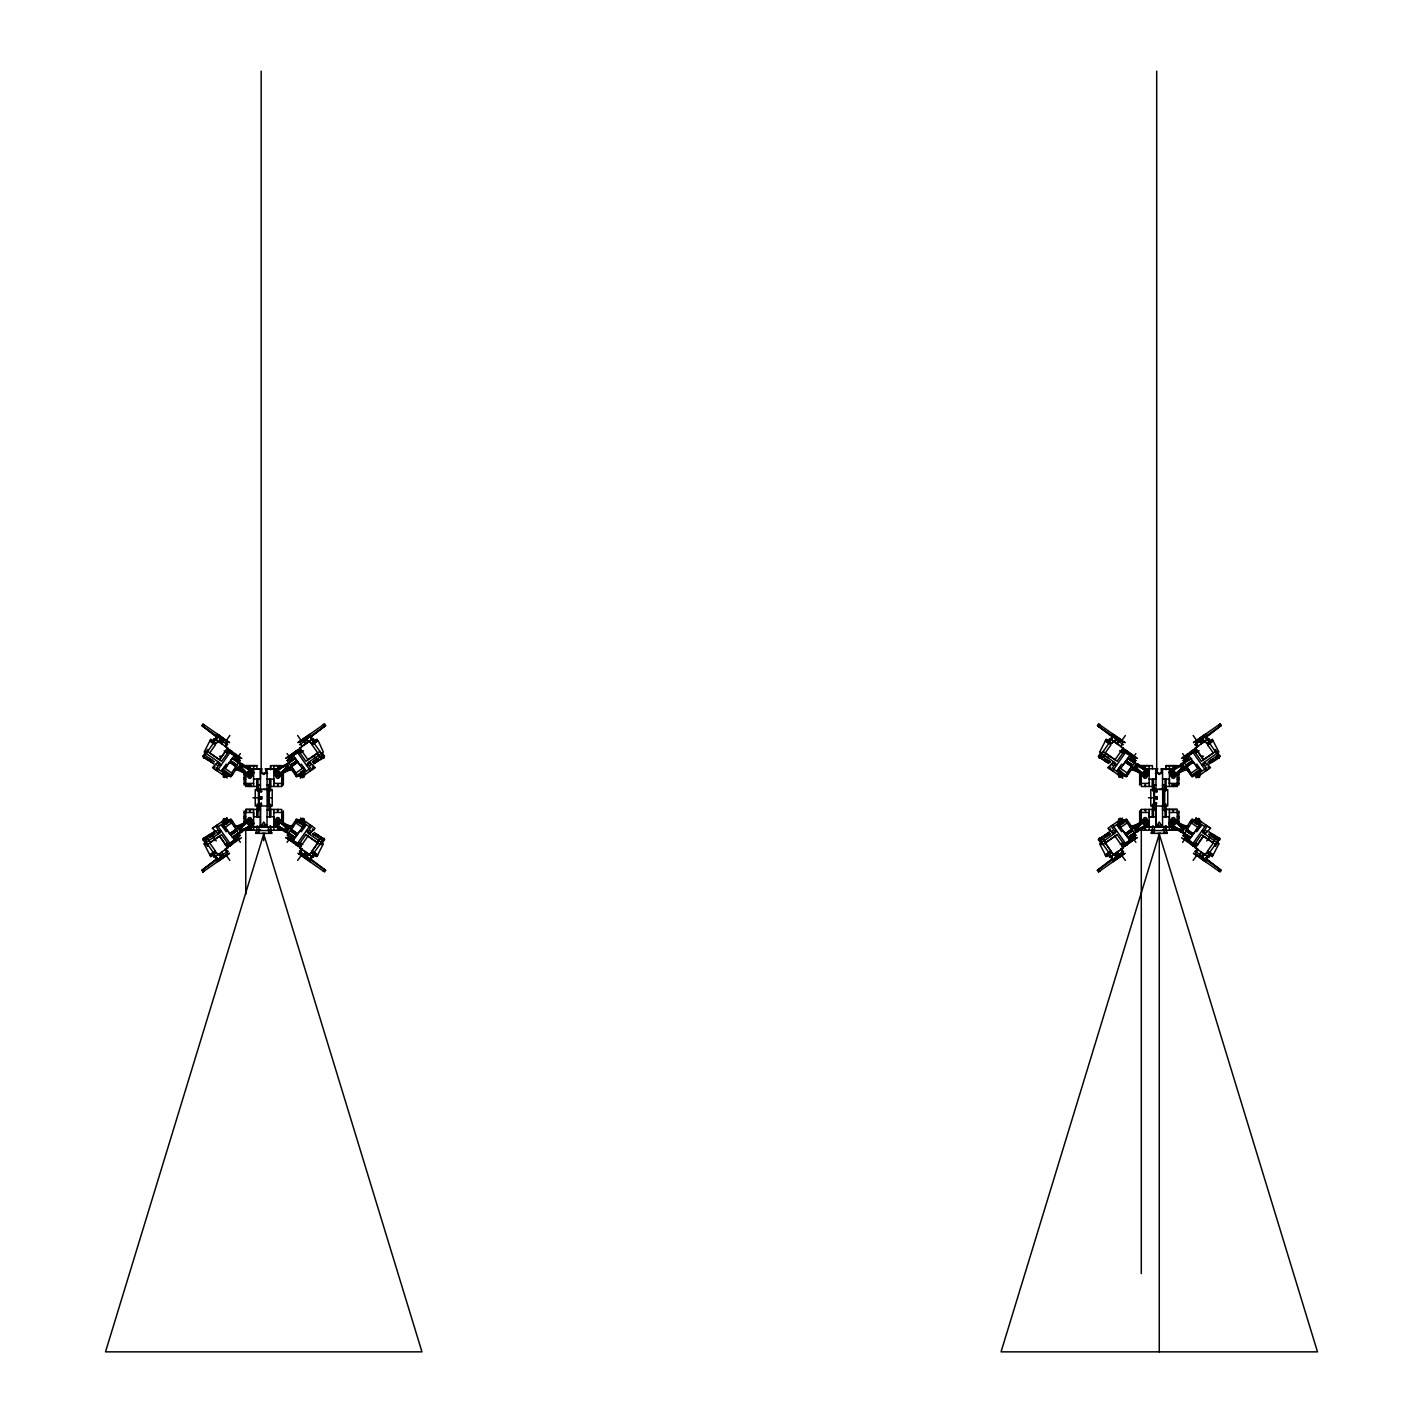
<?xml version="1.0" encoding="UTF-8"?>
<svg xmlns="http://www.w3.org/2000/svg" width="1423" height="1423" viewBox="0 0 1423 1423"><rect width="100%" height="100%" fill="white"/><g stroke="black" fill="none" stroke-linecap="round" stroke-linejoin="round"><path stroke-width="1.5" d="M245.77 812.355L245.77 809.42L256.905 809.42L256.905 816.766M256.905 779.128L256.905 786.474L245.77 786.474L245.77 772.725M260.498 810.221L258.452 810.149L258.452 805.969M260.445 827.101L260.445 806.005L260.445 827.101L253.614 827.261M247.727 768.633L260.445 768.794L260.445 779.128L253.614 779.128M269.143 789.374L269.143 785.016L266.99 785.087M270.583 830.249L270.583 826.087L270.583 830.249L281.701 830.249M279.744 768.794L270.583 768.811L270.583 765.645L281.701 765.645L278.179 765.645L277.787 767.726L277.396 765.645L273.856 765.645L273.856 786.457M273.856 783.539L273.856 779.128L267.026 779.128M270.583 779.128L270.583 786.474L281.701 786.474L281.701 783.539M1139.663 812.444L1149.144 812.533L1149.144 816.766L1152.434 816.766L1152.434 809.42L1141.299 809.438L1141.21 823.063L1139.663 823.063M1143.256 768.794L1149.144 768.633M1152.434 779.128L1152.434 786.474L1141.299 786.474L1141.299 772.725M1152.434 827.083L1152.434 830.249L1141.299 830.249L1141.299 1273.585M1156.01 810.221L1153.964 810.149L1153.964 805.969M1155.974 827.101L1155.974 806.005L1155.974 827.101L1159.265 827.101M1175.273 768.633L1160.937 768.794C1163.569 775.179 1154.96 775.179 1157.593 768.794L1155.974 768.794L1155.974 779.128L1149.144 779.128M1164.672 789.374L1164.672 785.016L1162.502 785.087M1169.386 809.438L1169.386 830.249L1172.926 830.249L1173.317 828.168L1173.69 830.249L1177.23 830.249L1166.113 830.249L1166.095 826.087M1166.095 816.766L1166.095 809.42L1177.23 809.42L1177.319 821.409L1178.867 821.409M1166.095 768.811L1166.113 765.645L1177.23 765.645L1166.113 765.645L1166.095 769.807M1169.386 783.539L1169.386 779.128L1162.555 779.128M1166.095 786.474L1177.23 786.474L1177.23 783.539M273.856 768.687L265.407 768.794C268.04 775.179 259.431 775.179 262.063 768.794L247.727 768.794M265.407 824.646L263.735 821.978L262.081 824.646M1160.937 824.646L1159.265 821.978L1157.593 824.646M286.432 767.264L279.086 774.574A2.259 2.259 0 0 1 275.937 774.023A2.259 2.259 0 0 1 276.489 770.857C288.051 761.536 289.563 768.598 279.21 774.681A2.437 2.437 0 0 1 275.653 773.881A2.437 2.437 0 0 1 276.916 770.448L284.653 766.161L286.13 766.677M1137.155 827.475L1143.79 821.213A2.437 2.437 0 0 1 1147.347 822.014A2.437 2.437 0 0 1 1146.084 825.447C1137.066 833.06 1131.819 829.058 1143.327 821.64M1136.639 828.613L1143.914 821.32A2.259 2.259 0 0 1 1147.08 821.871A2.259 2.259 0 0 1 1146.511 825.038L1137.102 829.449M1172.445 770.448A2.437 2.437 0 0 0 1171.165 773.881A2.437 2.437 0 0 0 1174.74 774.681C1186.818 768.1 1181.659 761.447 1171.929 770.821A2.259 2.259 0 0 0 1171.449 774.023A2.259 2.259 0 0 0 1174.615 774.574L1181.375 768.42M1181.962 767.62L1180.307 766.357L1172.018 770.857M1136.568 828.15L1137.279 829.502M1181.979 767.424C1172.427 778.559 1178.849 772.44 1172.534 770.59M216.652 739.48L216.919 737.078L202.742 726.175M216.385 739.284L216.919 737.078M311.103 859.19L310.819 856.415M1206.9 856.806L1206.099 858.816L1220.258 869.72M253.472 824.184L253.614 823.17M259.947 790.886L261.512 791.793M273.856 772.725L273.999 771.711M1144.857 810.63L1145.8 811.181L1145.604 809.438M1149.001 824.184L1149.144 823.17M1157.308 791.135L1155.565 791.597M1169.386 772.725L1169.528 771.711M250.537 770.519A2.348 2.348 0 0 1 251.764 773.845A2.348 2.348 0 0 1 248.314 774.628C235.987 768.171 241.554 761.59 251.071 770.821A2.259 2.259 0 0 1 251.551 774.023A2.259 2.259 0 0 1 248.402 774.574L241.625 768.42M1138.364 766.161C1132.779 767.477 1142.776 772.831 1143.79 774.681A2.348 2.348 0 0 0 1147.276 773.845A2.348 2.348 0 0 0 1146.066 770.519L1146.6 770.821A2.259 2.259 0 0 1 1147.08 774.023A2.259 2.259 0 0 1 1143.914 774.574C1132.21 769.025 1136.265 761.376 1146.084 770.448M250.466 770.59L247.833 771.426L247.958 774.183L241.11 766.926L242.141 766.09L250.999 770.857M281.665 823.668L281.683 823.615A3.913 3.913 0 0 0 277.841 819.257A3.913 3.913 0 0 0 273.874 823.455L273.928 823.632A3.913 3.913 0 0 0 278.41 827.048M286.432 828.631L284.653 829.734L276.916 825.447A2.437 2.437 0 0 1 275.653 822.014A2.437 2.437 0 0 1 279.21 821.213C290.701 827.688 286.841 834.109 276.489 825.038A2.259 2.259 0 0 1 275.937 821.871A2.259 2.259 0 0 1 279.086 821.32L286.343 828.293M1177.195 823.668L1175.202 821.64M263.735 834.02L105.515 1351.85L421.955 1351.85L263.735 834.02L263.735 840.691M1159.265 834.02L1001.045 1351.85L1317.485 1351.85L1159.265 834.02L1159.265 1351.85M261.743 804.28L259.751 804.333L261.316 803.23M260.587 798.89L261.761 796.684L260.587 796.684L260.587 798.89L261.761 798.89L261.761 796.684M1156.116 798.89L1157.29 796.684L1156.116 796.684L1156.116 798.89L1157.29 798.89L1157.29 796.684M247.815 821.64C236.663 828.417 241.163 833.487 250.27 825.518M243.084 829.502L250.555 825.447A2.437 2.437 0 0 0 251.835 822.014A2.437 2.437 0 0 0 248.26 821.213L247.833 824.468L250.999 825.038A2.259 2.259 0 0 0 251.551 821.871A2.259 2.259 0 0 0 248.402 821.32L241.625 827.475M279.157 774.628L279.637 771.426L277.005 770.59M1143.487 821.711L1143.363 824.468L1146.511 825.038M279.584 774.219L285.845 768.42M231.54 773.027L240.185 760.558L233.87 756.147L225.119 768.527L227.449 765.058L226.168 764.169L221.686 770.572L225.563 773.294M301.445 818.759L299.933 821.231L297.958 819.844L287.233 835.301L293.654 839.783L304.504 824.433M1127.265 775.606L1125.984 774.699L1135.714 760.558L1134.825 759.935M1195.8 821.48L1193.488 819.844L1183.189 835.603M239.722 765.218L240.434 764.204L232.198 758.423L230.633 760.647L237.054 765.147L236.111 766.499L237.926 767.762L236.556 769.736L234.742 768.473M212.294 742.824L216.972 736.136L201.817 725.534L203.649 724.449M204.414 724.983L203.293 726.566L201.781 725.499M213.77 741.579L210.64 739.373L204.147 752.038L220.191 763.279L215.602 769.825M227.502 744.425L225.883 746.755L227.716 748.036L219.498 759.775L209.732 752.927L215.46 744.763L209.697 740.725L211.369 741.881L212.294 740.529L210.64 739.373M211.938 742.29L214.268 738.608L227.716 748.036M216.581 735.869L217.683 734.286L220.601 736.331L219.498 737.914M211.6 762.266L213.912 763.884L202.938 756.182L207.616 749.512M203.578 756.645L207.064 751.682M215.264 739.96L217.612 736.598L220.529 738.644L218.199 741.988M206.228 753.496L214.322 741.952L216.403 743.411L217.95 741.187L214.268 738.608M216.1 739.088L217.274 737.399L202.457 725.979M223.037 738.946L222.344 739.924L218.235 737.025L219.338 735.442M220.939 737.47L220.138 738.377L221.935 739.622L222.45 738.519M220.014 738.288L220.885 737.434L227.395 742.006M221.152 739.071L222.895 737.95M221.099 739.942L219.284 742.13M219.836 742.521L221.472 740.191M223.393 738.288C215.549 739.586 230.775 745.759 226.951 744.033M209.75 758.548L208.736 760.256M223.002 741.276L224.051 739.658L224.994 740.316M221.561 743.731L223.198 741.401M202.938 756.182L210.924 761.785M221.81 743.891L223.429 741.561L222.379 739.942M223.927 740.921L224.567 740.013L220.707 737.31M204.201 758.085L203.258 757.427L210.462 761.465M211.031 761.874L212.205 760.184M226.132 740.796L229.85 735.478M225.67 742.148L226.399 741.294M226.132 742.468L226.773 741.561M225.101 746.203L226.719 743.873M225.368 746.399L227.36 743.429M220.245 755.987L221.063 756.574M219.569 759.829L227.467 748.391L241.768 758.423M213.93 768.651L215.104 766.961M225.225 751.593L227.342 753.087L225.688 751.913L226.631 750.579M217.096 770.875L231.077 750.917M230.828 753.016L231.789 751.415L229.743 749.992L221.614 761.269L207.651 751.469M232.002 753.834L232.589 752.892M222.966 771.462L223.909 770.11M234.244 755.506L234.866 754.492M222.13 774.414L223.696 772.991M235.026 756.058L236.129 754.475M236.396 755.56L235.987 756.627M224.283 773.881L225.937 771.533M224.656 773.667L223.624 775.446M226.044 772.618L226.719 773.08M247.389 775.891L229.69 761.999L228.32 763.955L229.69 761.981L232.607 764.009L233.532 762.675L230.633 760.647M223.642 776.958L225.296 774.592M224.585 776.122L225.759 774.432M235.4 760.682L237.036 758.352M239.313 755.097L240.362 753.585M238.139 758.139L238.762 757.214M237.428 758.619L239.615 756.911M226.044 777.136L227.218 775.464M236.912 761.732L238.53 759.402L240.131 760.522M227.431 775.624L225.51 776.78M230.473 774.699L229.53 776.051L226.186 775.233M237.161 768.865L236.556 769.736L244.525 772.849M237.926 767.762L240.416 764.204L241.839 764.542M290.31 827.03L290.932 826.158L292.747 827.421M288.175 835.959C286.308 835.621 288.744 831.726 289.794 833.629M300.04 820.271L301.267 818.634M287.873 838.983L291.003 834.465M293.085 832.633L294.241 831.441L280.082 820.004M287.108 842.309L288.158 840.797M290.452 837.542L292.071 835.212M301.712 821.462L302.903 819.773M289.741 839.392L290.31 838.432M303.828 818.937L302.868 821.783M290.132 839.659L290.772 838.752M291.181 839.036L290.256 839.766M302.797 822.209L304.095 820.609M302.494 823.028L303.971 820.537M291.43 839.125L291.199 840.406M293.583 836.279L291.751 838.449M291.341 841.42L292.871 839.25L293.654 839.783L292.711 839.125M304.273 823.241L305.447 821.569M292.604 841.402L293.227 840.388M296.002 843.786L296.642 842.878M298.439 846.4L295.699 844.479L296.98 843.11M296.411 844.977L310.427 825.055M297.194 845.529L298.296 843.946M297.887 846.009L305.856 834.625L319.837 844.426L321.242 842.398M311.868 826.069L307.279 832.615L323.323 843.857L316.849 856.521L313.505 854.191M300.484 851.826L302.103 849.495L299.755 847.859L301.231 845.582L296.251 842.505L295.699 844.479M302.245 844.301L307.902 836.066M300.004 847.503L301.302 845.636L299.186 844.159M301.587 849.14L299.435 851.096L306.639 856.148M299.008 854.049L300.111 852.466M300.751 852.021L302.387 849.691M301.302 852.413L300.217 853.996L300.947 853.142M297.638 860.417L302.299 854.085L301.783 855.081M315.266 835.71L316.44 834.02M317.133 834.501L324.551 839.712L321.047 844.711M304.042 854.334L305.678 852.003L303.953 850.794M305.909 852.164L303.01 855.952M305.233 855.152L303.704 857.34M306.016 855.703L307.635 853.373M306.372 855.952L308.275 853.818L306.639 852.679M305.216 858.407L306.336 856.824M309.289 853.907L306.941 857.251L325.707 870.396M317.489 842.167L320.975 837.204M305.483 857.678L307.528 857.66M314.109 852.59L313.167 853.942L311.086 852.484L309.52 854.707L313.22 857.286L315.746 853.764L314.109 852.59L324.213 838.467L322.808 838.485M314.234 854.707L315.177 853.355L317.791 855.17L312.028 851.132L317.738 842.967L305.856 834.625M308.133 860.453L309.253 858.869L305.376 856.148M320.442 843.27L324.213 838.467M312.562 855.116L309.253 858.869M310.516 859.759L312.847 856.415M309.787 861.609L310.908 860.026M314.554 854.921L315.532 853.604M316.119 854.013L315.177 855.365L316.849 856.521M323.074 870.912L324.177 869.328L325.547 870.289L324.604 871.979L297.905 853.284M1098.556 724.022L1097.453 725.605L1098.823 726.566L1099.943 724.983L1098.485 723.969L1120.328 739.284M1109.495 741.703L1106.169 739.373L1099.677 752.038L1108.197 758.014L1109.566 755.951M1123.245 748.036L1115.027 759.775L1105.262 752.927L1110.972 744.763L1105.226 740.725L1106.881 741.881L1107.823 740.529L1106.169 739.373M1108.908 743.304L1109.851 741.952L1111.932 743.411L1113.48 741.187L1109.798 738.608L1107.254 742.13L1108.908 743.304L1101.758 753.496M1107.468 742.29L1108.517 741.027M1112.11 735.869L1113.213 734.286L1116.13 736.331L1115.027 737.914M1108.766 741.187L1107.823 742.539L1106.881 741.881M1108.855 763.475L1098.449 756.182L1100.797 752.856M1108.979 741.152L1112.484 736.136L1116.681 739.071L1117.784 737.488M1099.107 756.645L1100.246 755.026L1103.163 757.072L1105.511 753.728M1098.787 757.427L1099.73 758.085L1098.787 757.427L1102.594 751.682M1110.794 739.96L1114.867 735.442M1116.895 737.772L1116.201 738.733M1113.711 741.988L1116.059 738.644M1114.992 742.255L1116.486 739.853L1123.423 744.691M1117.446 739.622L1118.087 738.608M1117.766 740.743L1118.905 738.288M1117.091 743.731L1119.581 739.658L1120.524 740.316M1105.333 761.003L1107.841 762.764M1118.958 741.561L1117.322 743.891L1119.065 745.101M1119.456 740.921L1121.057 740.689M1106.56 761.874L1107.734 760.184M1106.863 762.088L1107.983 760.362M1121.662 740.796L1125.38 735.478M1120.612 746.203L1122.249 743.873M1120.897 746.399L1122.534 744.069M1120.63 751.504L1121.573 750.17M1125.255 749.992C1130.983 752.856 1123.903 754.99 1121.698 750.259L1122.996 748.391L1121.431 747.306M1110.634 766.961L1109.442 768.651L1107.966 767.602L1113.675 761.856M1122.16 750.579L1121.217 751.913L1122.872 753.087L1119.545 750.739M1111.132 769.825L1115.721 763.279L1099.677 752.038M1125.113 749.885L1117.144 761.269L1103.181 751.469M1124.739 751.967L1125.842 750.401M1112.626 770.875L1126.607 750.917M1127.318 751.415L1126.767 753.407M1126.998 752.109L1125.984 752.767M1127.443 753.87L1128.119 752.892L1127.532 753.834M1118.496 771.462L1119.439 770.11M1120.648 768.527L1129.4 756.129L1130.289 756.769M1129.826 755.542L1130.396 754.492M1130.911 757.196L1132.744 756.129M1132.263 755.791L1129.471 759.651M1119.065 775.393L1121.36 771.462L1121.573 772.618M1119.172 776.958L1120.826 774.592L1119.759 773.863M1128.848 762.515L1128.119 764.009L1125.219 761.999L1123.832 763.955M1120.097 776.122L1121.288 774.432M1130.929 760.682L1132.548 758.352M1134.842 755.097L1135.892 753.585M1133.188 757.801L1133.829 756.894M1142.918 775.891L1128.759 764.453L1129.915 763.262M1133.651 758.139L1134.291 757.214M1133.615 759.082L1135.127 756.911M1121.555 777.136L1122.445 774.237M1135.661 760.522L1134.06 759.402L1131.996 761.43M1121.786 777.296L1122.96 775.624M1132.69 768.865L1132.068 769.736L1130.271 768.473M1137.351 764.542L1127.71 758.423L1126.162 760.647L1132.583 765.147L1131.623 766.499L1133.455 767.762L1132.085 769.736L1140.054 772.849M1181.179 831.352L1190.82 837.471L1192.367 835.248L1185.946 830.747L1186.889 829.396L1185.074 828.133M1185.839 827.03L1186.462 826.158L1188.258 827.421M1195.622 820.324L1196.743 818.599L1195.782 820.431M1187.084 838.325C1194.039 843.181 1178.208 832.099 1184.47 836.493L1186.533 834.465M1183.385 838.983L1185.59 837.275M1195.462 821.231L1197.241 818.937M1196.405 820.875L1197.579 819.186M1195.622 822.334L1194.644 822.672M1197.988 819.47L1196.814 821.16L1198.931 822.636M1175.611 820.004L1189.77 831.441L1188.667 832.668M1182.638 842.309L1183.687 840.797M1185.982 837.542L1187.6 835.212M1197.241 821.462L1198.433 819.773M1185.821 838.432L1185.323 839.428M1189.468 833.22L1190.411 831.886L1193.31 833.896L1194.697 831.939M1197.704 821.302L1199.358 818.937M1185.661 839.659L1186.284 838.752L1192.723 843.163M1199.5 820.537L1198.291 822.192M1186.071 839.961L1188.116 837.009M1198.628 821.943L1197.081 824.362L1196.049 823.65M1186.391 840.175L1189.112 836.279M1188.774 837.471L1186.551 840.299L1188.667 837.4M1186.871 841.42L1188.401 839.25M1199.802 823.241L1200.976 821.569L1198.966 820.146M1188.134 841.402L1199.038 825.731L1200.372 826.674M1190.357 842.967L1191.087 842.025M1194.253 843.821L1191.78 842.505L1190.642 844.07L1193.968 846.4L1195.089 844.817M1191.211 844.479L1191.78 842.505M1191.923 844.977L1205.939 825.055M1192.723 845.529L1193.826 843.946M1193.274 845.902L1194.377 844.319M1193.417 846.009L1201.386 834.625L1215.349 844.426L1208.678 853.942L1206.597 852.484L1205.05 854.707L1208.732 857.286L1211.275 853.764L1207.558 851.132L1213.285 842.967L1203.502 836.119L1197.775 844.301M1209.07 854.209L1212.36 856.521L1218.853 843.857L1202.809 832.615L1207.398 826.069M1195.533 847.503L1196.832 845.636L1193.239 843.11M1197.881 843.999L1203.431 836.066M1197.686 849.549L1195.284 847.859L1196.832 845.636L1194.715 844.159M1195.498 851.47L1197.117 849.14M1195.996 851.826L1197.632 849.495M1194.537 854.049L1195.64 852.466M1196.281 852.021L1197.917 849.691M1193.15 860.417L1196.868 855.098M1206.793 840.94L1209.265 837.4M1210.795 835.71L1212.876 834.163L1219.369 838.2L1217.127 841.616M1201.208 852.003L1199.571 854.334L1200.532 855.01M1199.802 854.494L1201.439 852.164M1213.143 837.258L1214.264 835.639M1199.927 856.931L1202.15 856.13M1199.625 857.607L1200.585 855.027M1202.061 858.425L1200.389 857.251L1201.083 856.272M1202.168 856.148L1203.271 853.444M1200.745 858.407L1201.848 856.824L1203.04 857.642L1201.083 856.379M1202.471 857.251L1204.819 853.907M1213.019 842.167L1216.505 837.204M1202.168 858.496L1202.915 857.66M1217.412 841.793L1219.742 838.467L1217.163 837.667M1203.662 860.453L1204.765 858.869L1200.905 856.148M1208.091 855.116L1205.726 858.496L1220.543 869.915M1207.736 855.934L1204.765 858.869M1211.4 833.629L1209.052 831.993L1219.422 839.25L1218.284 840.868L1208.554 834.038M1206.046 859.759L1209.55 854.743M1215.402 846.383L1219.422 839.25M1209.763 854.707L1210.706 853.355L1213.303 855.17L1207.54 851.132M1206.419 860.026L1205.317 861.609L1202.399 859.563M1211.649 854.013L1210.706 855.365L1212.36 856.521M1218.586 870.912L1219.707 869.328L1221.236 870.396M1196.423 855.383L1193.399 853.249L1220.116 871.979L1221.076 870.289L1205.317 859.243M218.164 761.856L212.436 767.602L227.253 777.99M227.929 751.077L229.032 749.494M239.028 768.545L242.23 763.973L251.996 769.541M275.475 826.354L285.258 831.921L288.46 827.35L289.563 828.133M293.316 832.775L290.417 830.747L291.377 829.396L297.781 833.896L299.168 831.939M290.434 830.747L296.856 835.248L295.237 837.436M309.325 834.038L315.034 828.293L300.466 818.065M312.028 851.132L317.756 842.967M1123.441 751.077L1124.561 749.494M1133.455 767.762L1135.963 764.204L1133.206 762.266M1134.54 768.545L1136.87 765.218M1147.525 769.541L1137.76 763.973L1137.048 764.987L1127.727 758.423L1128.652 759.082M1171.004 826.354L1180.77 831.921L1181.481 830.907M1181.659 830.676L1183.989 827.35M1215.349 844.426L1216.772 842.398L1218.853 843.857M1209.088 827.243L1210.564 828.293L1204.854 834.038L1202.809 832.615M259.858 790.708L261.868 790.957M261.654 791.597L260.035 792.024L260.391 790.334M260.196 803.372L261.085 804.938M1155.707 803.372L1155.565 804.493M280.082 775.891L287.748 767.548M239.722 828.346L247.389 820.004M1175.611 775.891L1183.278 767.548M1135.252 828.346L1142.918 820.004M1172.73 825.518C1178.28 831.37 1187.6 830.801 1177.212 823.579M247.958 821.711C236.467 827.457 241.252 834.127 250.466 825.304M280.829 775.197L297.781 761.999L299.168 763.955L297.781 761.981L294.881 764.009L293.938 762.675L294.241 764.453L289.563 767.762L290.932 769.736L292.747 768.473M228.32 831.939L229.708 833.914L246.659 820.697M1176.359 775.197L1193.31 761.999L1194.697 763.955M1142.171 820.697L1125.219 833.896L1123.832 831.939L1125.219 833.914L1128.119 831.886L1129.062 833.22L1126.162 835.248L1127.763 837.436M202.457 869.915L217.274 858.496L214.926 855.116M1220.543 725.979L1205.726 737.399L1206.633 739.284M1097.987 869.915L1111.897 859.19L1112.181 856.415M324.729 726.175L310.57 737.078L311.103 739.284M261.352 805.009L261.352 803.106M202.742 869.72L216.919 858.816L216.1 856.806M1206.348 739.48L1206.099 737.078L1220.258 726.175M1144.75 810.363L1144.839 809.438M1098.271 869.72L1112.43 858.816M301.569 747.306L285.721 758.423L297.745 749.992M297.158 750.401L298.279 751.967M227.929 844.817L229.032 846.4L232.358 844.07L231.22 842.505L228.747 843.821M1121.413 849.14L1122.711 851.701L1120.897 849.495L1123.245 847.859L1121.698 845.636L1126.749 842.505C1129.595 843.786 1125.024 847.343 1124.739 843.928M295.148 751.806C299.595 754.012 293.387 753.407 290.879 757.054M231.22 842.505L231.789 844.479M1190.055 753.141C1190.695 749.583 1192.047 756.253 1193.826 751.949M312.028 744.763L315.746 742.13L313.22 738.608L299.755 748.036L307.973 759.775L317.738 752.927L312.028 744.763L317.791 740.725L315.177 742.539L313.7 741.579L316.849 739.373L318.965 742.397L323.323 752.038L307.279 763.279L311.868 769.825M225.225 844.301L219.516 836.119L209.732 842.967L215.46 851.132L209.697 855.17L212.685 853.071M1210.706 742.539L1213.303 740.725L1207.54 744.763L1213.285 752.927L1203.502 759.775L1195.284 748.036L1197.686 746.346M1125.113 846.009L1117.144 834.625L1105.262 842.967L1110.989 851.132L1105.226 855.17L1107.823 853.355L1108.766 854.707M1198.326 773.685L1200.051 774.984M1123.245 847.859L1109.798 857.286L1107.254 853.764L1110.989 851.132L1105.244 842.967M218.235 826.727L225.759 821.462L224.585 819.773M309.2 769.185L299.043 776.318L300.68 775.161M234.742 827.421L236.556 826.158L237.926 828.133L233.194 831.459M225.688 843.981L227.342 842.807L224.745 844.639M1198.895 750.81L1195.658 753.087L1198.753 750.899M1188.258 768.473L1186.462 769.736L1185.074 767.762L1189.77 764.453L1188.828 763.119M1113.764 826.727L1123.725 819.755M1122.747 820.431L1121.733 818.634L1123.067 821.231L1125.042 819.844L1132.583 830.747L1129.702 832.775L1128.759 831.441L1131.641 829.413L1135.767 835.301L1134.095 833.006L1135.945 831.69L1132.085 826.158L1130.271 827.421M1121.217 843.981L1122.872 842.807L1120.275 844.639M290.594 755.898L288.175 757.605M295.735 775.606L297.016 774.699L287.286 760.558L291.946 757.303M292.711 756.769L293.654 756.111L302.352 768.527M275.475 769.541L288.976 762.853L285.952 764.987L295.29 758.423L296.856 760.647L290.434 765.147L296.838 760.647M295.184 758.495L288.869 762.924M223.091 819.328L224.354 818.438M224.585 821.8L227.449 820.271L226.257 818.599M302.69 777.758L304.06 776.798M238.192 833.273L240.416 831.69L237.926 828.133M234.244 840.388L234.866 841.402M1183.118 757.997L1184.879 758.139M1191.46 773.027C1190.215 772.244 1178.44 754.99 1186.302 761.59M1197.437 773.294L1201.314 770.572L1196.832 764.169L1195.551 765.058L1197.917 768.438L1189.13 756.129L1182.78 760.594M1183.989 768.545L1180.77 763.973C1208.803 749.352 1174.349 768.527 1171.004 769.541M1118.514 819.399L1120.346 818.118M1119.759 822.032L1122.409 820.182M1121.413 824.397L1121.573 823.277M1198.308 777.687L1199.927 776.567M1133.704 833.273L1147.525 826.354M1120.239 822.192L1119.118 820.466L1120.506 823.028L1118.496 824.433L1129.4 839.766L1131.107 838.556M1129.773 840.388L1130.396 841.402M1134.718 838.378L1135.643 837.72M302.886 739.142L324.586 723.916L323.074 724.983L324.177 726.566L325.707 725.499L305.127 739.924M300.289 741.863L301.178 741.223M302.708 740.156L301.818 740.778L306.781 737.31L305.483 738.217M301.943 740.689L303.419 739.658L305.909 743.731M306.834 737.274L307.332 738.377L305.732 739.498M303.882 740.689L303.33 739.729M299.577 744.691L306.568 739.818M306.105 740.12L308.008 742.255M308.186 742.13L306.639 743.215M313.22 738.608L309.52 741.187L311.086 743.411L313.167 741.952L324.213 757.427L323.288 758.085L324.213 757.427M291.092 755.56L292.089 757.196L293.227 756.413M296.375 751.842L287.926 757.765L296.518 751.753M288.976 758.495L298.848 751.575M296.251 753.39L301.302 750.259L299.186 751.735M311.086 743.411L314.821 740.796M316.849 739.373L315.177 740.529L316.119 741.881M287.339 760.522L293.547 756.182M288.353 759.829L287.25 760.594M300.84 750.579L301.783 751.913L300.128 753.087L303.455 750.739M319.837 751.469L305.856 761.269L297.887 749.885M217.061 825.055L231.077 844.977M215.602 826.069L220.191 832.615L218.164 834.038L212.436 828.293L213.93 827.243M223.962 820.199L222.024 821.569L223.215 823.241M225.119 819.399L227.253 817.905L212.436 828.293M224.14 822.601L226.186 821.16L225.012 819.47M225.99 821.302L228.445 819.577L226.897 820.662M224.994 823.028L222.966 824.433L227.449 830.836L226.168 831.726L221.686 825.322L230.811 818.954L235.275 825.34L233.995 826.229M205.588 841.793L203.258 838.467L205.855 837.667M312.437 762.266L314.572 760.682M317.614 758.637L318.894 760.149M208.736 835.639L210.195 837.026M314.358 760.825L322.754 755.026L323.893 756.645L314.857 762.977M207.616 846.383L202.938 839.712C219.853 827.848 216.171 830.445 210.462 834.412M215.727 831.637L217.221 830.605M226.719 823.81L225.883 824.397L224.283 822.014M310.267 765.289L311.744 764.258M300.751 772.084L301.64 771.462L303.828 775.464M315.159 762.764L323.839 757.694L324.551 756.182L322.203 752.856M320.975 758.69L322.808 757.41M213.343 834.91L215.069 833.611L213.201 834.927M203.578 839.25L204.716 840.868L213.752 834.536M299.719 774.824L296.678 776.94L292.195 770.554L293.476 769.665L297.958 776.051L300.555 774.237M302.494 772.867L304.504 771.462L303.561 770.11M303.775 772.991L305.447 774.325L303.882 775.428M212.365 838.094L214.304 836.742M303.099 773.952L300.769 775.588M213.966 854.191L210.64 856.521L204.147 843.857L220.191 832.615M204.147 843.857L206.228 842.398L214.322 853.942L216.403 852.484L217.95 854.707L214.268 857.286L211.725 853.764L215.46 851.132M302.138 776.656L300.253 777.972L315.034 767.602L309.325 761.856M310.374 770.875L296.411 750.917M315.034 767.602L313.558 768.651L312.384 766.961M207.651 844.426L221.614 834.625L229.583 846.009M233.39 831.334L234.172 832.775M233.532 833.22L232.518 831.939M236.111 829.396L237.054 830.747L230.633 835.248L237.072 830.747L229.53 819.844L227.538 821.231L225.759 818.937M233.141 836.813L233.959 836.244L236.609 840.175M211.529 853.889L212.667 853.089M234.244 839.481L223.98 825.731L222.628 826.674M235.916 838.325C227.235 844.39 248.954 829.182 236.271 838.076M239.811 835.603L237.054 830.747M210.64 856.521L212.294 855.365L211.369 854.013M212.667 855.098L216.403 852.484M229.779 843.11L226.168 845.636L227.716 847.859L225.314 849.549M230.224 843.199L238.495 837.4M230.277 843.163L236.592 838.841M234.226 837.471L236.289 840.406L234.333 837.4M231.166 843.999L238.53 838.841M237.801 839.357L237.179 838.432M241.448 837.702L225.012 849.211M220.832 856.148L222.468 855.01M220.85 856.13L223.429 854.334L221.81 852.003M221.721 855.525L222.949 854.654M227.182 851.701L228.071 851.079L222.806 854.761M201.781 870.396L217.701 859.243M219.96 857.66L221.917 856.379M215.264 855.934L217.612 859.296L222.379 855.952L223.109 856.895M220.636 858.62L222.486 857.34L221.935 856.272M227.716 853.675L225.439 855.276M220.707 858.585L227.858 853.587M202.884 871.979L229.601 853.249L226.577 855.383M221.223 859.118L222.824 857.998M1218.746 724.876L1220.116 723.916L1193.399 742.646L1196.423 740.511M1201.812 736.74L1200.247 737.843M1195.391 742.148L1200.621 738.484M1199.998 741.276L1198.949 739.658L1195.96 741.757M1202.061 737.47L1198.54 739.942L1199.073 740.921M1201.261 739.391L1200.567 738.519M1221.236 725.499L1206.046 736.136L1210.724 742.824M1196.067 744.033L1194.929 744.816L1202.079 739.818M1201.208 743.891L1199.571 741.561L1201.901 739.942L1203.271 742.45M1211.062 742.29L1208.732 738.608L1205.05 741.187L1206.597 743.411L1210.35 740.796L1211.275 742.13L1207.558 744.763M1182.922 758.139L1184.63 756.947M1186.391 755.72L1185.519 756.325L1191.994 751.789L1185.412 756.396M1190.446 752.856L1191.087 753.87M1183.651 757.623L1184.541 757M1184.505 758.495L1194.377 751.575M1191.78 753.39L1196.832 750.259L1194.715 751.735M1207.398 769.825L1202.809 763.279L1218.853 752.038L1212.36 739.373L1210.706 740.529L1210.795 742.486M1181.481 764.987L1182.584 764.204L1185.074 767.762M1185.946 765.147L1192.367 760.647L1185.946 765.147L1186.889 766.499M1193.31 761.999L1190.571 763.902M1201.937 756.574L1203.52 756.467M1215.349 751.469L1201.386 761.269L1193.417 749.885L1191.229 751.415L1192.314 753.016M1122.551 818.065L1107.966 828.293L1113.675 834.038M1112.59 825.055L1126.607 844.977M1109.157 829.965L1110.634 828.933M1100.192 838.485L1098.787 838.467L1109.851 853.942M1207.949 762.266L1209.212 761.305M1209.746 760.931L1218.284 755.026L1215.367 757.072M1212.823 758.868L1214.264 760.256M1107.592 833.291L1108.446 832.704L1098.449 839.712L1101.971 844.711M1108.517 832.651L1109.478 831.993L1105.048 835.088M1104.266 835.639L1105.386 837.258M1105.796 834.572L1098.449 839.712M1111.256 831.637L1112.75 830.605M1205.779 765.289L1207.273 764.258L1210.564 767.602L1195.889 777.883M1215.402 749.512L1220.08 756.182L1209.088 763.884M1210.813 762.692L1209.301 763.742M1212.734 761.323L1220.08 756.182M1109.655 834.269L1110.598 833.611L1108.517 835.07M1189.005 769.665L1187.725 770.554L1192.207 776.94L1196.085 774.237M1198.059 772.849L1200.034 771.462L1199.091 770.11M1218.8 758.085L1219.458 757.623M1195.462 774.663C1196.227 777.474 1200.763 772.671 1197.081 771.533M1114.974 831.548L1112.928 832.971M1206.277 768.1L1195.178 775.873M1196.796 777.26L1195.569 775.624L1196.974 777.136M1197.935 774.45L1198.7 773.418M1199.304 772.991L1200.496 774.681M1205.904 770.875L1191.923 750.917M1103.181 844.426L1117.144 834.625M1133.455 828.133L1134.54 827.35L1137.76 831.921M1126.162 835.248L1132.583 830.747M1136.924 830.996L1127.71 837.471L1134.024 833.042M1131.16 835.052L1130.182 835.746M1107.058 853.889L1108.215 853.071M1107.29 853.711L1108.944 852.573M1134.665 836.066L1135.59 835.426M1131.249 838.449L1129.346 839.783L1135.341 835.603M1111.132 826.069L1115.721 832.615L1099.677 843.857L1106.169 856.521L1107.823 855.365L1106.881 854.013M1108.179 855.098L1111.932 852.484L1113.48 854.707L1109.798 857.286M1125.753 843.199L1134.024 837.4M1120.541 849.211L1137.279 837.489L1136.515 838.022M1124.561 846.4L1125.842 845.493M1126.945 844.728L1126.02 843.11M1114.814 853.764L1116.361 852.679M1118.336 854.761L1116.361 856.148M1123.601 851.079L1116.628 855.952L1114.992 853.64M1116.415 858.46L1115.668 857.518L1097.293 870.396M1117.624 856.148L1113.764 858.869L1114.867 860.453M1117.5 857.695L1116.877 858.122M1119.99 855.952L1117.091 852.164M1121.075 855.187L1123.138 853.747M1119.581 856.237L1123.192 853.711M1121.698 852.413L1122.783 853.996L1122.071 853.142M1124.561 853.658L1098.485 871.925M1120.328 856.61L1116.753 859.118M1125.131 853.249L1119.865 856.931M303.135 738.964L297.905 742.61L305.216 737.488L309.289 741.988M304.647 737.897L306.336 736.723M299.808 742.183L301.053 741.312M324.319 726.459L325.156 725.89L310.196 737.399L308.133 735.442M306.817 738.733L310.516 736.136L314.021 741.152M305.518 740.547L304.095 738.288M303.953 745.101L305.678 743.891L304.042 741.561M297.709 752.785L298.723 752.073M314.554 740.974L315.55 742.29M288.994 759.366L290.612 761.696M302.405 751.469L300.004 748.391M292.818 760.149L290.452 758.352M300.04 765.058L301.32 764.169L305.785 770.572L302.761 772.689M225.652 819.025L226.595 820.875M315.71 757.374L314.803 758.014L313.434 755.951M226.88 820.182L226.044 818.759M294.561 773.916L303.668 767.531M306.532 765.396L310.072 762.924L309.218 763.511M203.258 838.467L204.201 837.809M313.345 761.625L316.813 759.206M312.651 762.123L314.127 761.074M322.754 755.026L319.837 757.072L317.489 753.728M209.537 835.088L212.774 832.811M222.148 825.998L231.273 819.612M202.938 839.712L204.112 838.876M226.951 823.65L226.044 823.277M225.581 824.611L231.753 820.288M304.842 769.22L297.478 775.375M317.952 760.807L313.558 763.884L315.177 762.746M296.197 776.282L305.322 769.896M204.716 840.868L207.633 838.823M210.657 836.688L214.464 834.038M223.802 828.364L232.927 821.978M218.253 832.384L217.417 832.971L220.939 830.498M300.093 775.571L301.445 777.136L299.933 774.663M302.619 774.29L303.828 776.958M239.028 827.35L242.23 831.921L232.198 837.471C238.815 831.37 244.685 831.21 251.996 826.354M236.716 834.305L238.53 836.493M212.063 853.533L212.916 854.921M228.285 844.159L226.168 845.636L227.467 847.503M230.49 843.11L236.076 839.196M231.398 843.839L238.762 838.681M237.018 839.908L234.884 837.009M214.268 857.286L227.716 847.859M220.049 857.589L220.796 858.514M224.336 856.931L226.684 855.294M202.955 871.925L204.254 871.018L203.293 869.328L201.853 870.342L203.027 871.872M220.601 859.563L217.683 861.609L216.581 860.026M1196.316 740.6L1198.664 738.964M1199.891 738.999L1202.115 737.434L1204.819 741.988M1201.261 739.498L1205.388 736.598L1207.736 739.96M1206.099 737.078L1206.9 739.088M1195.284 748.036L1208.732 738.608M1181.41 758.299L1195.533 748.391L1203.431 759.829M1186.408 757.054L1192.776 752.696M1193.239 752.785L1194.253 752.073M1206.597 743.411L1212.36 739.373M1184.665 759.259L1186.729 757.819M1202.399 757.249L1202.755 755.987M1120.381 821.605L1119.172 818.937M1202.061 765.396L1205.601 762.924L1207.273 764.258M1204.747 763.511L1204.854 761.856M1199.198 767.531L1190.073 773.916L1187.725 770.554M1099.73 837.809L1102.558 843.27M1208.554 761.856L1212.343 759.206M1117.678 825.998L1126.803 819.612M1125.522 820.52L1123.387 823.01M1118.158 826.674L1127.265 820.288M1191.264 775.606L1200.372 769.22M1196.494 771.942L1196.281 773.08M1217.163 758.228L1218.337 757.41M1191.727 776.282L1200.852 769.896M1210.012 763.244L1213.481 760.807M1212.876 761.732L1219.369 757.694M1103.163 838.823L1100.246 840.868L1109.478 834.394L1106.187 836.688M1114.422 831.939L1116.468 830.498M1119.332 828.364L1128.457 821.978M1122.978 830.836L1121.698 831.726L1117.215 825.322L1126.322 818.954L1130.805 825.34L1129.524 826.229M1129.328 836.35L1131.054 838.592M1107.468 853.604L1108.392 854.956M1133.864 836.635L1132.441 834.163M1131.801 838.076L1135.75 835.301M1106.169 856.521L1111.932 852.484M1123.814 844.159L1121.698 845.636L1122.996 847.503M1132.121 838.841L1126.287 842.914L1126.998 843.786M1126.803 843.928L1134.291 838.681M1127.674 843.305L1126.429 844.177L1133.989 838.894L1132.406 839.997L1131.836 839.036M1119.065 850.794L1117.322 852.003L1118.958 854.334M1097.649 870.147L1098.681 869.435M1120.684 855.472L1122.783 853.996M1099.783 871.018L1098.609 871.837L1097.453 870.289L1098.823 869.328L1099.943 870.912M1116.13 859.563L1113.213 861.609L1112.11 860.026M1116.895 859.03L1118.425 857.944M223.393 820.609L224.674 822.209M229.69 833.896L232.607 831.886M1115.614 853.213L1117.233 855.543M210.142 834.163L203.631 838.2L205.873 841.616M1143.541 769.185L1145.8 770.377M240.54 831.601L245.717 828.488M1179.009 766.374L1182.584 764.204L1183.278 765.218M277.2 770.377L279.459 769.185M1172.73 770.377L1174.918 769.131A3.913 3.913 0 0 0 1169.599 771.444A3.913 3.913 0 0 0 1172.356 776.531A3.913 3.913 0 0 0 1177.177 773.329M1138.613 829.502L1146.049 825.376M1113.675 736.972L1097.987 725.979M251.658 776.122L251.533 776.513A1.832 1.832 0 0 1 249.701 778.345A1.832 1.832 0 0 1 247.851 776.513L247.727 776.122M279.62 776.158L279.62 776.513A1.832 1.832 0 0 1 277.787 778.345A1.832 1.832 0 0 1 275.955 776.513L275.955 776.158M247.727 819.773L247.851 819.381A1.832 1.832 0 0 1 249.701 817.549A1.832 1.832 0 0 1 251.533 819.381L251.658 819.773M275.831 819.773L275.955 819.381A1.832 1.832 0 0 1 277.787 817.549A1.832 1.832 0 0 1 279.62 819.381L279.744 819.773M1147.063 776.158L1147.063 776.513A1.832 1.832 0 0 1 1145.213 778.345A1.832 1.832 0 0 1 1143.38 776.513L1143.38 776.158M1175.273 776.122L1175.149 776.513A1.832 1.832 0 0 1 1173.317 778.345A1.832 1.832 0 0 1 1171.467 776.513L1171.342 776.122M1155.778 803.106L1156.846 803.23M1156.134 803.141L1155.245 804.048L1156.365 804.973M1143.256 819.773L1143.38 819.381A1.832 1.832 0 0 1 1145.213 817.549A1.832 1.832 0 0 1 1147.063 819.381L1147.187 819.773M1171.342 819.773L1171.467 819.381A1.832 1.832 0 0 1 1173.317 817.549A1.832 1.832 0 0 1 1175.149 819.381L1175.273 819.773M282.946 772.849L290.932 769.736L290.31 768.865M236.556 826.158L244.525 823.045M1178.475 772.849L1186.444 769.736M1140.054 823.045L1132.085 826.158L1132.69 827.03M1156.045 790.192L1157.273 790.708M263.735 827.101L266.973 827.101L267.133 805.969L269.089 806.041M1177.106 822.156A3.913 3.913 0 0 0 1172.623 819.31A3.913 3.913 0 0 0 1169.404 823.526A3.913 3.913 0 0 0 1173.317 827.101L1162.555 827.101L1162.555 806.005L1164.619 806.041M1149.144 768.811L1157.593 768.794M1162.662 827.101L1169.386 827.101L1169.386 816.766L1162.555 816.766M256.905 765.645L245.77 765.645L256.905 765.645L256.905 768.811M1162.555 789.569L1162.555 768.794L1175.273 768.794M245.699 772.831L244.133 772.831L244.133 785.016L251.551 785.016M281.79 772.831L283.355 772.831L283.355 785.016M1141.21 772.831L1139.663 772.831L1139.663 785.016M1177.319 772.831L1178.867 772.831L1178.867 785.016L1171.449 785.016M261.832 773.401L267.595 773.401M1155.423 773.401L1161.204 773.401M263.255 774.379L264.251 774.379M1158.784 774.379L1159.763 774.379M244.133 774.486L245.699 774.486M281.79 774.486L283.355 774.486M1139.663 774.486L1141.21 774.486L1141.21 783.45M1177.319 774.486L1178.867 774.486M244.133 777.758L245.699 777.758M281.79 777.758L283.355 777.758M1139.663 777.758L1141.21 777.758M1177.319 777.758L1178.867 777.758M244.133 779.413L245.699 779.413M281.79 779.413L283.355 779.413M1139.663 779.413L1141.21 779.413M1177.319 779.413L1178.867 779.413M244.133 783.45L253.614 783.361M273.856 783.361L283.355 783.45M1139.663 783.45L1149.144 783.361M1169.386 783.361L1178.867 783.45M260.551 785.016L258.452 785.016L258.452 810.149M1156.081 785.016L1153.964 785.016L1153.964 810.149M256.994 786.83L257.972 786.83M269.516 786.83L270.512 786.83M1152.523 786.83L1153.502 786.83M1165.046 786.83L1166.024 786.83M269.107 789.196L258.986 789.196L258.986 806.112M1164.637 789.196L1154.515 789.196L1154.515 806.112M260.462 789.374L255.251 789.569L255.251 806.005L272.22 806.005L272.22 789.569L263.451 789.516M1155.992 789.374L1150.78 789.569L1150.78 806.005L1167.749 806.005L1167.749 789.569L1158.962 789.516M267.15 789.747L268.751 789.747M1154.533 789.569L1155.974 789.569L1155.974 768.794M252.938 797.787L260.587 797.787M270.619 797.787L272.22 797.787M1148.468 797.787L1156.116 797.787M268.751 805.56L267.15 805.56L267.026 768.794M1166.095 809.42L1172.926 809.438L1173.317 811.519L1173.69 809.438L1177.23 809.438M266.99 810.221L269.143 810.149L269.143 785.016M1162.502 810.221L1164.672 810.149L1164.672 785.016M244.133 812.444L253.614 812.533L253.614 816.766L260.445 816.766M273.856 812.533L283.355 812.444M1169.386 812.533L1178.867 812.444M244.133 816.482L245.699 816.482M281.79 816.482L283.355 816.482M1139.663 816.482L1141.21 816.482M1177.319 816.482L1178.867 816.482M267.026 816.766L273.856 816.766L273.856 827.101L277.787 827.101M1149.144 816.766L1155.974 816.766M244.133 818.136L245.699 818.136M281.79 818.136L283.355 818.136M1139.663 818.136L1141.21 818.136M1177.319 818.136L1178.867 818.136M244.133 821.409L245.699 821.409L245.77 809.438L249.31 809.438L249.701 811.519L250.074 809.438L253.614 809.438L253.614 830.249L250.074 830.249L249.701 828.168L249.31 830.249L245.77 830.249L245.77 894.427M281.79 821.409L283.355 821.409M1139.663 821.409L1141.21 821.409M245.699 823.063L244.133 823.063L244.133 810.879M283.355 823.063L281.79 823.063L281.701 809.438L270.583 809.42L270.583 816.766L270.512 804.173M1177.319 823.063L1178.867 823.063L1178.867 810.879M253.561 823.632L253.614 823.632A3.913 3.913 0 0 0 250.377 819.31A3.913 3.913 0 0 0 245.912 822.156M1156.027 825.215L1162.502 825.215M1145.213 827.101L1153.502 827.101L1153.502 826.123M1162.502 827.101L1160.848 827.101L1160.848 825.215M247.833 828.666L251.551 828.666M1171.449 828.666L1175.167 828.666M256.442 829.84L260.516 829.84M269.445 829.84L271.028 829.84M1151.972 829.84L1153.555 829.84M1162.484 829.84L1166.558 829.84M245.77 830.249L256.905 830.249L256.905 827.083L261.281 827.101M258.79 830.534L268.68 830.534L268.698 833.362M1154.32 830.534L1164.21 830.534L1164.227 833.362M258.773 832.313L255.713 832.313L255.713 833.362L271.757 833.362L271.757 832.313L268.698 832.313M1154.302 832.313L1151.243 832.313L1151.243 833.362L1167.287 833.362M1164.227 832.313L1167.287 832.313L1167.198 833.362L1166.985 832.313M265.407 768.794L270.583 768.794M1137.902 766.286L1146.511 770.857M1145.995 770.59L1143.363 771.426L1143.843 774.628M1181.375 827.475L1174.615 821.32A2.259 2.259 0 0 0 1171.449 821.871A2.259 2.259 0 0 0 1172.018 825.038L1175.167 824.468L1174.74 821.213A2.437 2.437 0 0 0 1171.182 822.014A2.437 2.437 0 0 0 1172.445 825.447L1179.916 829.502M276.4 825.073L279.246 824.913L279.513 821.711M276.951 825.376L284.387 829.502M1137.76 763.973L1134.024 762.853M1180.77 831.921L1190.375 837.169M233.141 759.082L232.198 758.423L242.23 763.973M285.258 831.921L295.29 837.471L285.952 830.907M1178.475 823.045L1186.444 826.158L1182.584 831.69L1185.323 833.629M282.946 823.045L290.932 826.158L287.055 831.69L288.976 833.042M1172.534 825.304C1181.695 834.109 1186.551 827.439 1175.042 821.711M250.27 770.377L248.1 769.131A3.913 3.913 0 0 1 253.401 771.444A3.913 3.913 0 0 1 250.644 776.531A3.913 3.913 0 0 1 245.823 773.329M1177.283 828.488L1182.46 831.601M241.519 764.987L240.434 764.204L243.991 766.374M1105.653 761.732L1098.449 756.182M297.781 833.896L294.881 831.886L293.938 833.22L296.838 835.248M1134.006 759.366L1129.773 756.413M1209.212 834.59L1210.528 835.426M238.513 762.853L237.677 762.266M302.69 818.136L304.255 819.239M288.086 838.236L287.357 837.72L288.264 838.36M1124.383 742.13L1125.131 742.646L1116.664 736.723M1097.489 725.641L1117.873 739.924M1198.468 818.314L1199.767 819.239M1197.704 822.796L1200.034 824.433L1195.551 830.836L1196.832 831.726L1201.314 825.322L1192.207 818.954L1187.725 825.34L1189.005 826.229M1219.742 838.467L1218.8 837.809M1100.246 755.026L1110.598 762.283L1108.517 760.825M1218.888 838.876L1220.08 839.712M1100.192 757.41L1102.025 758.69M1123.067 774.663L1125.042 776.051L1129.524 769.665L1130.805 770.554L1126.322 776.94L1123.298 774.824M1121.715 775.233L1120.719 774.521M1210.937 853.533L1210.084 854.921M1192.51 843.11L1186.924 839.196M1184.541 838.894L1191.834 843.999L1184.238 838.681M1195.284 853.675L1195.391 853.747M1201.866 859.19L1200.941 858.531M221.223 736.776L222.059 737.363M225.706 746.63L226.613 747.804M237.588 756.396L231.273 751.967M238.53 757.054L240.113 758.174M300.982 820.466L302.281 821.373M214.464 761.856L204.716 755.026M314.145 832.419L324.551 839.712M297.016 821.196L299.63 823.028L297.478 820.52M204.663 757.41L205.855 758.228M314.287 834.927L313.451 834.34L314.483 835.07M224.549 777.581L223.091 776.567M288.94 838.841L296.553 844.177M307.137 853.035L305.625 855.419M300.502 854.191L299.542 853.515L302.334 855.472M1116.237 737.31L1121.235 740.814M1121.822 741.223L1123.138 742.148L1121.947 741.312M1111.897 739.284L1112.43 737.078L1098.271 726.175M1114.725 742.077L1116.361 743.215M1109.798 738.608L1137.279 758.423L1127.888 751.824M1135.18 757.836L1126.447 751.718L1135.074 757.765M1124.152 751.575L1134.024 758.495M1108.179 740.796L1111.932 743.411M1121.698 750.259L1123.814 751.735M1124.277 752.073L1125.291 752.785M1135.714 760.558L1129.453 756.182M1126.162 760.647L1132.583 765.147M1125.219 761.999L1131.641 766.481M1122.978 765.058L1121.698 764.169L1117.215 770.572L1120.506 772.867M1197.881 819.399L1195.782 817.923L1210.564 828.293M1204.765 826.727L1194.591 819.595L1196.103 820.662M1116.468 765.396L1112.928 762.924L1113.782 763.511M1119.332 767.531L1128.457 773.916M1105.386 758.637L1104.586 760.487M1108.446 760.682L1109.566 761.572M1191.727 819.612L1200.852 825.998M1111.256 764.258L1112.75 765.289M1205.779 830.605L1207.273 831.637M1118.158 769.22L1125.522 775.375M1191.264 820.288L1197.419 824.611M1117.678 769.896L1126.803 776.282M1212.147 836.564L1215.367 838.823M1190.073 821.978L1199.198 828.364M1119.225 772.991L1117.553 774.325L1119.172 775.464M1123.352 775.873L1113.8 769.185M1202.061 830.498L1205.601 832.971L1204.747 832.384M1208.696 836.742L1211.24 838.521M1120.862 776.656L1122.783 777.99L1107.966 767.602M1118.94 776.798L1119.883 777.456M1186.889 829.413L1193.31 833.896M1185.946 830.747L1192.367 835.248M1210.333 853.089L1211.471 853.889M1198.255 844.639L1195.658 842.807L1197.312 843.981M1206.597 852.484L1210.35 855.098M1184.505 837.4L1192.776 843.199M1181.552 837.702L1197.988 849.211M1195.284 847.859L1208.732 857.286M1195.818 851.701L1194.929 851.079L1202.079 856.077M1195.729 853.978L1202.293 858.585M1196.334 854.405L1197.65 855.33M226.577 740.511L229.601 742.646L202.884 723.916M238.246 756.858L240.007 758.085M230.917 751.718L237.499 756.342M229.174 751.949L236.592 757.054M228.285 751.735L226.168 750.259L231.255 753.407L231.789 751.415M228.623 751.575L238.495 758.495M216.403 743.411L212.667 740.796L211.725 742.13L213.379 743.304M224.14 750.828L225.688 751.913M237.072 765.147L234.172 763.119L233.23 764.453L236.129 766.481M219.48 756.467L220.601 757.249M233.995 769.665L235.275 770.554L230.811 776.94L226.915 774.237M309.236 826.727L299.275 819.755M312.384 828.933L313.86 829.965M218.253 763.511L217.417 762.924L220.939 765.396M223.802 767.531L232.927 773.916M296.197 819.612L305.322 825.998M318.752 835.639L317.614 837.258M222.628 769.22L231.753 775.606M295.735 820.288L304.842 826.674M215.727 764.258L217.221 765.289M310.267 830.605L311.744 831.637M222.148 769.896L231.273 776.282M313.54 834.394L312.437 833.629L322.754 840.868M294.561 821.978L303.668 828.364M306.532 830.498L308.578 831.939M310.072 832.971L308.026 831.548M216.723 768.1L228.445 776.318L226.684 775.09M224.585 774.094L226.488 775.428M293.476 826.229L292.195 825.34L296.678 818.954L305.785 825.322L301.32 831.726L300.04 830.836M302.725 844.639L300.128 842.807L301.783 843.981M314.074 852.573L315.71 853.711M311.086 852.484L314.821 855.098M288.976 837.4L297.247 843.199M288.709 838.681L296.197 843.928M302.459 849.211L285.721 837.489L286.485 838.022M299.755 847.859L313.22 857.286M299.968 853.818L301.338 854.778M301.658 854.992L302.565 855.632M235.578 757.338L233.959 759.651M211.369 741.881L212.294 742.539M277.396 809.438L277.61 811.484L278.179 809.438M310.57 858.816L325.013 869.915M281.683 823.579L279.673 821.64M1137.102 768.473L1143.416 774.219M1135.252 767.548L1142.171 775.197M1176.359 820.697L1183.278 828.346M239.722 767.548L246.659 775.197M280.829 820.697L287.748 828.346M289.563 767.762L287.055 764.204L287.766 765.218M285.649 764.542L288.46 768.545M1219.973 724.022C1223.051 725.214 1218.995 728.078 1218.586 724.983M1206.419 735.869L1205.317 734.286L1202.399 736.331L1203.502 737.914M1215.936 751.682L1219.422 756.645M1208.678 741.952L1216.772 753.496M1203.662 735.442L1204.765 737.025L1200.621 739.942L1199.963 738.946M1202.168 737.399L1202.862 738.377M1200.745 737.488L1201.848 739.071M1201.528 740.191L1203.164 742.521M1199.625 738.288L1201.137 740.476M1199.802 741.401L1201.439 743.731M1210.795 760.184L1211.969 761.874M1193.15 735.478L1196.868 740.796M1196.245 741.561L1196.868 742.468M1196.281 743.873L1197.917 746.203M1195.64 743.429L1197.632 746.399M1195.498 744.425L1197.117 746.755M1196.369 750.579L1197.312 751.913M1207.896 766.961L1209.088 768.651M1193.968 749.494L1195.089 751.077M1188.134 754.492L1188.756 755.506M1186.871 754.475L1187.974 756.058M1187.351 756.396L1186.693 755.488L1187.031 756.627M1186.284 755.773L1186.96 756.769M1187.476 757.303L1189.112 759.615M1189.468 762.675L1190.411 764.009M1197.704 774.592L1199.358 776.958M1182.638 753.585L1183.687 755.097M1185.982 758.352L1187.6 760.682M1197.241 774.432L1198.433 776.122M1183.385 756.911L1184.914 759.082M1192.545 774.699L1193.488 776.051M1133.615 836.813L1135.145 838.983M1120.097 819.773L1121.288 821.462M1130.929 835.212L1132.548 837.542M1134.842 840.797L1135.892 842.309M1132.708 838.432L1133.331 839.339M1132.246 838.752L1132.868 839.659M1131.57 839.125L1132.263 840.104M1130.129 839.25L1131.659 841.42M1117.553 821.569L1118.727 823.241M1115.027 836.119L1120.755 844.301M1122.889 852.466L1123.992 854.049M1120.612 849.691L1122.249 852.021M1125.38 860.417L1120.701 854.085L1121.235 855.081M1106.56 834.02L1107.734 835.71M1117.393 855.419L1118.905 857.607M1115.365 853.373L1117.002 855.703M1116.681 856.824L1117.784 858.407M1102.025 837.204L1105.511 842.167M1113.711 853.907L1116.059 857.251M1110.438 855.116L1113.142 859.296M1110.153 856.415L1112.484 859.759M324.444 724.022L325.547 725.605M310.908 735.869L309.787 734.286L306.87 736.331L307.991 737.914M309.858 736.598L312.206 739.96M304.86 738.644L305.554 739.622M302.921 740.013L303.561 740.921M315.266 760.184L316.44 761.874M297.638 735.478L301.338 740.796M315.034 760.362L316.137 762.088M300.751 743.873L302.387 746.203M300.484 744.069L302.103 746.399M298.439 749.494L299.559 751.077M295.699 751.415L296.784 753.016M296.002 752.109L296.642 753.016M295.557 753.87L294.881 752.892L295.468 753.834M292.604 754.492L293.227 755.506L292.551 754.528M290.737 755.791L293.583 759.615M287.108 753.585L288.158 755.097M301.712 774.432L302.903 776.122M289.189 756.894L289.812 757.801M288.709 757.214L289.349 758.139M287.873 756.911L289.403 759.082M238.086 836.813L239.615 838.983M235.4 835.212L237.036 837.542M239.313 840.797L240.362 842.309M223.642 818.937L225.296 821.302M236.716 838.752L237.356 839.659M234.599 839.25L236.129 841.42M231.913 842.025L232.643 842.967M229.174 843.946L230.313 845.493M228.623 844.319L229.743 845.902M219.569 836.066L225.136 843.999M225.883 849.14L227.502 851.47M225.368 849.495L227.004 851.826M227.36 852.466L228.463 854.049M225.101 849.691L226.719 852.021M213.735 837.4L216.225 840.94M226.132 855.098L229.85 860.417M211.031 834.02L212.205 835.71M221.561 852.164L223.198 854.494M221.863 855.419L223.393 857.607M219.48 853.64L221.099 855.952M222.255 858.407L218.199 853.907M206.495 837.204L209.981 842.167M218.235 858.869L219.338 860.453M213.45 854.743L216.972 859.759M212.294 853.355L213.237 854.707M1156.116 796.684L1157.29 798.89M260.587 796.684L261.761 798.89M1157.184 790.672L1156.881 792.202L1155.476 791.366M1141.335 823.668L1141.335 823.615A3.913 3.913 0 0 1 1145.159 819.257A3.913 3.913 0 0 1 1149.126 823.455L1149.144 823.632A3.913 3.913 0 0 1 1144.608 827.048M1169.386 823.17L1169.528 824.184M1149.001 771.711L1149.144 772.725M273.856 823.17L273.999 824.184M253.472 771.711L253.614 772.725M1166.095 827.083L1166.113 830.249M1152.434 768.811L1152.434 765.645L1141.299 765.645L1144.839 765.645L1145.213 767.726L1145.604 765.645L1149.144 765.645L1149.144 786.457M1149.144 827.261L1163.872 826.905L1163.872 830.534M1177.23 772.725L1177.23 786.457M1174.509 827.101L1174.509 828.328L1172.125 828.328L1172.125 827.101M1173.69 765.645L1173.317 767.726L1172.926 765.645M1173.69 786.457L1173.317 784.375L1172.926 786.457M1169.386 765.645L1169.386 786.457M1166.7 832.313L1166.7 833.362M1166.344 832.313L1166.362 833.362M1166.095 779.128L1166.024 790.619M1166.024 804.173L1166.024 816.766M1166.024 825.963L1166.024 827.101L1165.046 826.123M1165.953 832.313L1165.971 833.362M1165.277 786.937L1165.277 791.366M1165.277 804.689L1165.277 811.359M1165.046 778.719L1165.046 790.619M1165.046 804.173L1165.046 817.442M1164.032 789.516L1164.032 806.041M1162.644 785.016L1162.644 789.374M1162.644 805.969L1162.644 810.149M1160.688 833.362L1157.842 833.362M1157.682 825.215L1157.682 827.101M1156.703 71.15L1156.703 773.347M1155.351 805.969L1155.405 810.078M1154.515 826.905L1154.302 833.362M1153.502 778.719L1153.502 789.569M1153.502 804.44L1153.502 817.442M1153.27 786.937L1153.27 791.366M1153.27 804.689L1153.27 811.359M1152.577 832.313L1152.559 833.362M1152.523 779.608L1152.523 790.619M1152.523 804.173L1152.523 816.766M1152.523 825.963L1152.523 827.101M1152.185 832.313L1152.168 833.362M1151.83 832.313L1151.812 833.362M1151.545 832.313L1151.527 833.362M1149.144 809.438L1149.144 830.249M1145.604 786.457L1145.39 784.411L1144.839 786.457M1145.604 830.249L1145.39 828.204L1144.839 830.249M1141.299 809.438L1141.299 823.17M1139.663 810.879L1139.663 825.002M283.355 810.879L283.355 825.002M281.701 772.725L281.701 786.457M278.179 786.457L277.787 784.375L277.396 786.457M278.179 830.249L277.787 828.168L277.396 830.249M273.856 809.438L273.856 830.249M271.473 832.313L271.455 833.362M271.188 832.313L271.17 833.362M270.583 765.645L270.583 769.807M270.815 832.313L270.832 833.362M270.512 779.608L270.512 790.619M270.423 832.313L270.441 833.362M269.747 786.937L269.747 791.366M269.747 804.689L269.747 811.359M269.516 778.719L269.516 789.569M269.516 804.44L269.516 817.442M269.516 826.123L269.516 827.101L273.856 827.101L258.986 826.905L258.773 833.362M268.502 789.516L268.502 806.041M268.342 826.905L268.342 830.534M266.973 827.101L266.973 825.215L260.498 825.215L260.498 827.101L262.152 827.101L262.152 825.215M265.318 825.215L265.318 827.101M265.158 833.362L262.312 833.362M261.174 71.15L261.174 773.347M260.445 768.794L260.445 789.569M259.822 805.969L259.893 810.078M259.022 789.569L259.022 806.005M257.972 778.719L257.972 790.619M257.972 804.173L257.972 817.442M257.972 826.123L257.972 827.101L249.701 827.101A3.913 3.913 0 0 0 253.596 823.526M257.759 786.937L257.759 791.366M257.759 804.689L257.759 811.359M256.994 779.608L256.994 790.619M256.994 804.173L256.994 816.766M256.994 825.963L256.994 827.101M257.047 832.313L257.029 833.362M256.656 832.313L256.638 833.362M256.3 832.313L256.3 833.362M255.802 832.313L255.82 833.362M253.614 765.645L253.614 786.457M250.893 827.101L250.893 828.328L248.509 828.328L248.509 827.101M250.074 765.645L249.701 767.726L249.31 765.645M250.074 786.457L249.701 784.375L249.31 786.457M281.647 773.329A3.913 3.913 0 0 1 276.702 776.496A3.913 3.913 0 0 1 274.177 771.177A3.913 3.913 0 0 1 279.744 769.327M1143.256 769.327A3.913 3.913 0 0 1 1148.823 771.177A3.913 3.913 0 0 1 1146.298 776.496A3.913 3.913 0 0 1 1141.353 773.329M248.136 822.903C250.341 828.666 252.707 818.492 248.171 822.761C250.359 828.88 252.583 818.278 248.136 822.903M276.222 772.44C278.463 778.239 280.776 768.011 276.258 772.315C278.41 778.381 280.705 767.833 276.222 772.44M1143.665 822.903C1145.871 828.666 1148.236 818.492 1143.701 822.761C1145.889 828.88 1148.112 818.278 1143.665 822.903M1171.752 772.44C1173.957 778.203 1176.323 768.029 1171.787 772.315C1173.975 778.417 1176.198 767.815 1171.752 772.44M248.171 772.315C249.897 778.256 253.081 768.313 248.207 772.173C249.825 778.452 253.027 768.1 248.171 772.315M249.15 772.564L250.235 772.867L249.15 772.564M249.15 823.028L250.235 823.33L249.15 823.028M277.236 772.564L278.339 772.867L277.236 772.564M276.258 822.761C277.983 828.72 281.167 818.759 276.293 822.636C277.912 828.898 281.114 818.545 276.258 822.761M277.236 823.028L278.339 823.33L277.236 823.028M1143.701 772.315C1145.426 778.256 1148.592 768.313 1143.736 772.173C1145.355 778.452 1148.557 768.1 1143.701 772.315M1144.679 772.564L1145.764 772.867L1144.679 772.564M1144.679 823.028L1145.764 823.33L1144.679 823.028M1172.765 772.564L1173.85 772.867L1172.765 772.564M1171.787 822.761C1173.513 828.72 1176.696 818.759 1171.823 822.636C1173.441 828.898 1176.643 818.545 1171.787 822.761M1172.765 823.028L1173.85 823.33L1172.765 823.028M295.468 842.06L294.846 842.967L295.557 842.025M1164.281 789.747L1162.68 789.747L1162.68 805.56L1164.281 805.56L1164.281 789.747M268.164 790.388L267.737 804.938L268.164 790.388M1163.694 790.388L1163.267 804.938L1163.694 790.388M1128.172 842.967L1127.532 842.06L1128.119 843.003"/></g></svg>
